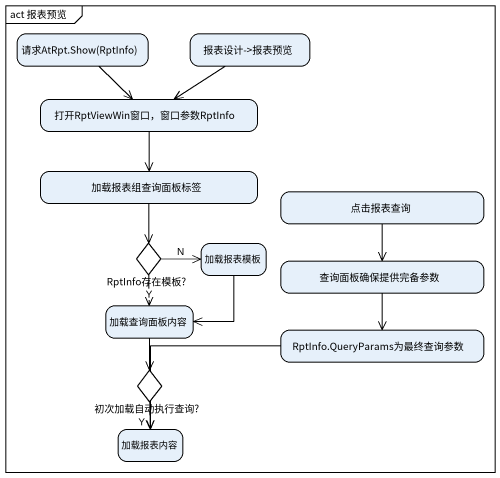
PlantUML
@startuml
mainframe act 报表预览
hide empty description
state "请求AtRpt.Show(RptInfo)" as 请求AtRpt_Show_RptInfo
state "报表设计->报表预览" as 报表设计_报表预览
state "打开RptViewWin窗口，窗口参数RptInfo" as 打开RptViewWin窗口_窗口参数RptInfo
state 加载报表组查询面板标签
state 点击报表查询
state "RptInfo存在模板?" as RptInfo存在模板 <<choice>>
state 加载报表模板
state 查询面板确保提供完备参数
state 加载查询面板内容
state "RptInfo.QueryParams为最终查询参数" as RptInfo_QueryParams为最终查询参数
state "初次加载自动执行查询?" as 初次加载自动执行查询 <<choice>>
state 加载报表内容
请求AtRpt_Show_RptInfo --> 打开RptViewWin窗口_窗口参数RptInfo
报表设计_报表预览 --> 打开RptViewWin窗口_窗口参数RptInfo
打开RptViewWin窗口_窗口参数RptInfo --> 加载报表组查询面板标签
加载报表组查询面板标签 --> RptInfo存在模板
点击报表查询 --> 查询面板确保提供完备参数
RptInfo存在模板 -right-> 加载报表模板 : N
RptInfo存在模板 --> 加载查询面板内容 : Y
加载报表模板 --> 加载查询面板内容
查询面板确保提供完备参数 --> RptInfo_QueryParams为最终查询参数
加载查询面板内容 --> 初次加载自动执行查询
RptInfo_QueryParams为最终查询参数 -left-> 加载报表内容
初次加载自动执行查询 --> 加载报表内容 : Y
@enduml
